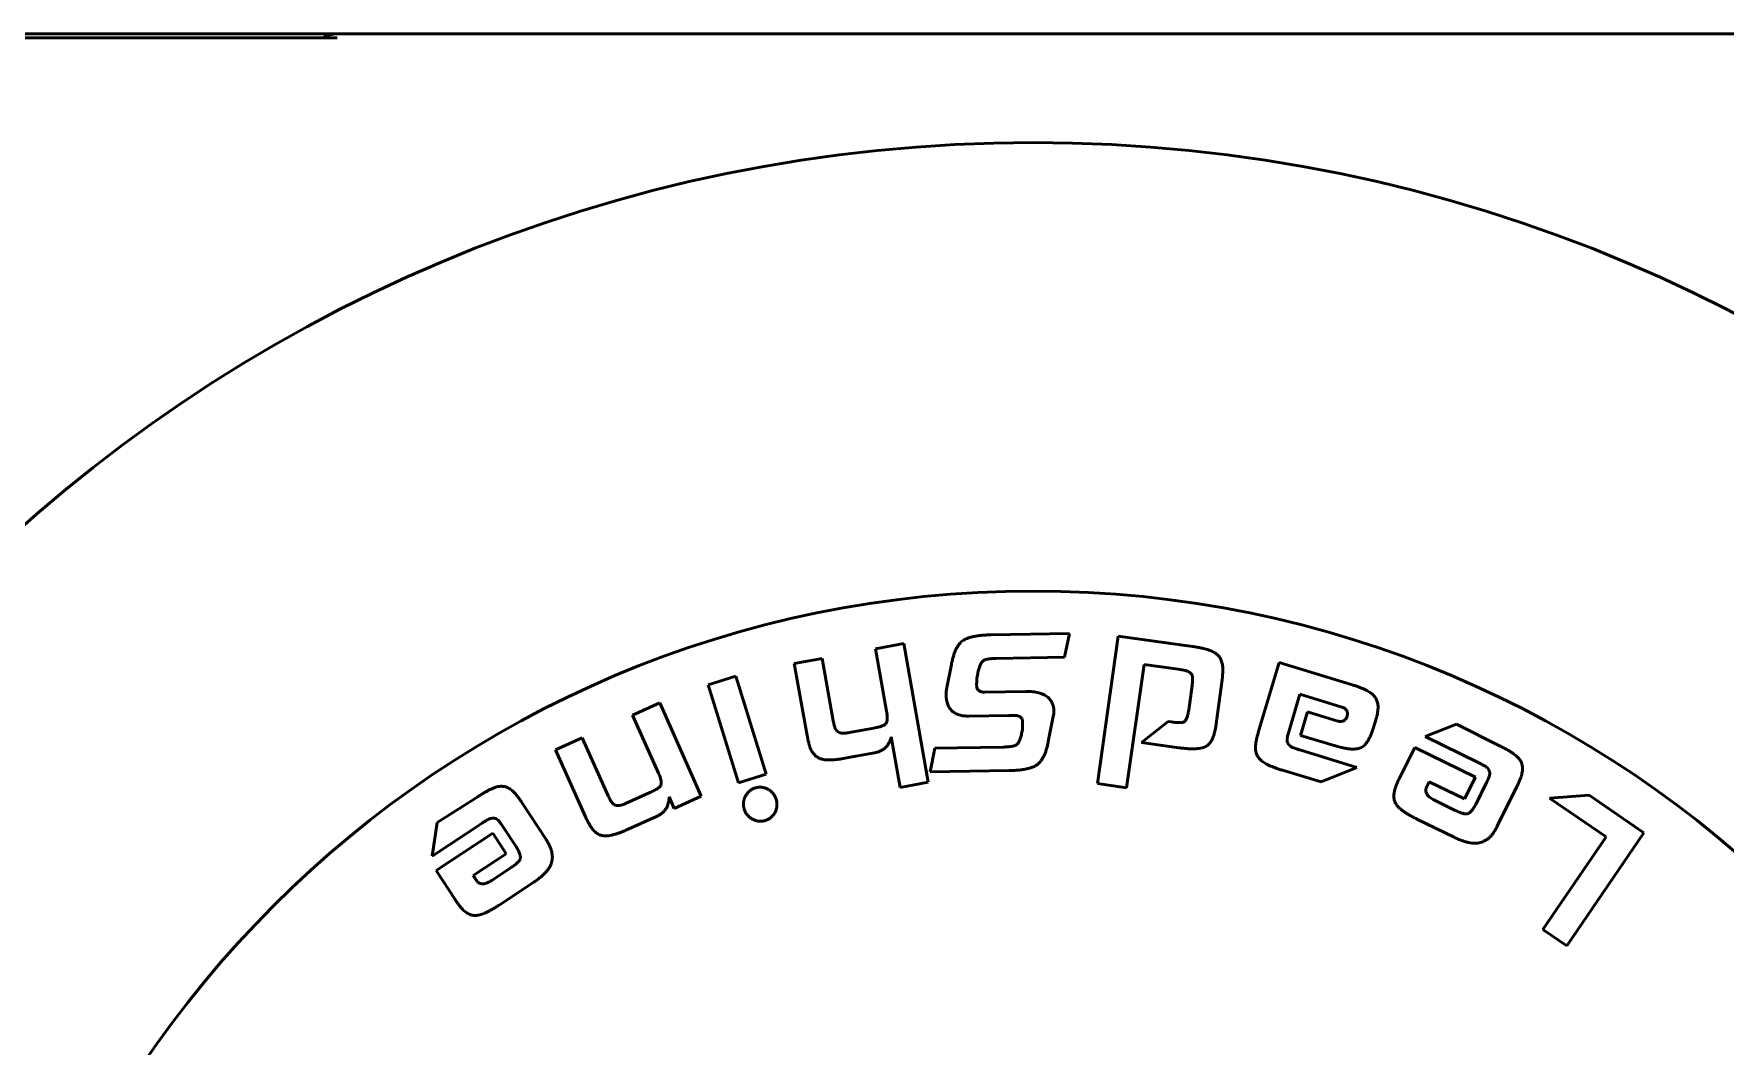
# Model space of a CAD drawing. Header units: millimetres. Extents: x 845401 to 948039, y 511594 to 550263.
# Drawn here: x 914080.62 to 914111.71, y 544587.61 to 544606.22 of the extents above; entities that cross this region are included whole.
import ezdxf

# ---------------------------------------------------------------- set-up
doc = ezdxf.new("R2010")
doc.units = ezdxf.units.MM
doc.layers.add('可见 (ISO)', color=7, linetype='Continuous', lineweight=50)

# ---------------------------------------------------------------- blocks, each defined once
blk = doc.blocks.new('A$C2A4E01FC')
at = {"layer": '可见 (ISO)', "color": 251}
for p, q in [((1723.3, 581.351), (1729.5, 581.351)), ((1729.5, 581.278), (1723.3, 581.278)), ((1761.3, 581.351), (1729.5, 581.351)), ((1741.517, 570.304), (1742.964, 570.329)), ((1742.964, 570.329), (1742.873, 569.892)), ((1739.4, 570.047), (1739.92, 570.142)), ((1739.604, 568.899), (1739.4, 570.047)), ((1739.92, 570.142), (1740.37, 567.595)), ((1743.478, 567.57), (1743.863, 570.282)), ((1743.863, 570.282), (1745.227, 570.09)), ((1737.906, 569.776), (1738.419, 569.869)), ((1738.144, 568.451), (1737.906, 569.776)), ((1738.419, 569.869), (1738.623, 568.721)), ((1740.712, 569.339), (1740.795, 569.759)), ((1742.873, 569.892), (1741.619, 569.871)), ((1744.336, 569.761), (1744.017, 567.494)), ((1744.967, 569.673), (1744.336, 569.761)), ((1746.437, 568.507), (1746.819, 569.798)), ((1746.819, 569.798), (1748.144, 569.393)), ((1736.321, 569.383), (1736.833, 569.543)), ((1736.88, 567.586), (1736.321, 569.383)), ((1736.833, 569.543), (1737.388, 567.744)), ((1741.278, 569.589), (1741.267, 569.531)), ((1745.158, 568.922), (1745.221, 569.371)), ((1745.773, 569.476), (1745.664, 568.67)), ((1741.41, 569.251), (1742.169, 569.264)), ((1747.201, 569.211), (1746.999, 568.524)), ((1747.971, 568.975), (1747.201, 569.211)), ((1734.932, 568.827), (1735.432, 569.053)), ((1735.409, 567.764), (1734.932, 568.827)), ((1735.432, 569.053), (1736.197, 567.338)), ((1741.852, 568.824), (1741.124, 568.811)), ((1742.673, 568.832), (1742.576, 568.342)), ((1747.216, 568.457), (1747.344, 568.888)), ((1747.344, 568.888), (1747.897, 568.719)), ((1738.955, 568.515), (1739.366, 568.59)), ((1742.091, 568.511), (1742.103, 568.566)), ((1744.291, 568.325), (1744.781, 568.711)), ((1744.781, 568.711), (1744.839, 568.703)), ((1747.815, 568.274), (1747.216, 568.457)), ((1748.587, 568.701), (1748.557, 568.604)), ((1749.507, 568.434), (1750.083, 568.665)), ((1750.083, 568.665), (1750.872, 568.266)), ((1733.517, 568.188), (1734.009, 568.411)), ((1734.067, 566.961), (1733.517, 568.188)), ((1734.009, 568.411), (1734.486, 567.346)), ((1739.382, 568.136), (1738.835, 568.036)), ((1739.854, 567.501), (1739.69, 568.43)), ((1740.407, 567.784), (1740.493, 568.22)), ((1740.493, 568.22), (1741.748, 568.242)), ((1744.978, 568.229), (1744.291, 568.325)), ((1747.199, 568.189), (1748.247, 567.868)), ((1749.032, 567.668), (1749.315, 568.236)), ((1749.315, 568.236), (1750.432, 567.689)), ((1750.491, 567.951), (1749.507, 568.434)), ((1747.592, 567.601), (1746.88, 567.815)), ((1748.247, 567.868), (1747.592, 567.601)), ((1736.88, 567.586), (1737.388, 567.744)), ((1740.37, 567.595), (1739.854, 567.501)), ((1741.854, 567.809), (1740.407, 567.784)), ((1743.478, 567.57), (1744.017, 567.494)), ((1750.23, 567.287), (1749.58, 567.605)), ((1750.432, 567.689), (1750.23, 567.287)), ((1750.434, 567.187), (1750.632, 567.591)), ((1751.193, 567.517), (1750.831, 566.787)), ((1731.343, 566.852), (1732.088, 567.329)), ((1732.897, 567.225), (1733.342, 566.543)), ((1734.857, 567.227), (1735.249, 567.404)), ((1735.698, 567.113), (1735.605, 567.329)), ((1736.197, 567.338), (1735.698, 567.113)), ((1749.676, 567.266), (1750.059, 567.078)), ((1751.791, 567.3), (1752.52, 567.358)), ((1751.791, 567.3), (1752.832, 566.592)), ((1752.52, 567.358), (1753.528, 566.667)), ((1735.374, 566.967), (1734.853, 566.732)), ((1750.038, 566.584), (1749.353, 566.919)), ((1731.251, 566.238), (1731.343, 566.852)), ((1732.165, 566.841), (1731.251, 566.238)), ((1731.324, 565.972), (1732.362, 566.657)), ((1732.362, 566.657), (1732.607, 566.279)), ((1732.797, 566.404), (1732.549, 566.78)), ((1751.671, 564.888), (1752.832, 566.592)), ((1753.528, 566.667), (1752.11, 564.589)), ((1732.607, 566.279), (1732.003, 565.881)), ((1731.67, 565.44), (1731.324, 565.972)), ((1732.343, 565.791), (1732.699, 566.026)), ((1733.115, 565.757), (1732.479, 565.337)), ((1752.11, 564.589), (1751.671, 564.888))]:
    blk.add_line(p, q, dxfattribs=at)
for radius in [28, 19.758]:
    blk.add_circle((1742.3, 551.351), radius, dxfattribs=at)
blk.add_ellipse((1729.5, 580.851), major_axis=(0, -0.5), ratio=0.999848, start_param=3.141593, end_param=3.689916, dxfattribs=at)
for points, knots in [([(1740.795, 569.759), (1740.801, 569.786), (1740.811, 569.836), (1740.83, 569.909), (1740.853, 569.973), (1740.877, 570.032), (1740.904, 570.082), (1740.933, 570.127), (1740.965, 570.164), (1741, 570.195), (1741.041, 570.219), (1741.087, 570.241), (1741.141, 570.259), (1741.202, 570.274), (1741.271, 570.286), (1741.346, 570.295), (1741.429, 570.301), (1741.487, 570.303), (1741.517, 570.304)], [0, 0, 0, 0, 0.000080812, 0.000154907, 0.000222995, 0.000285379, 0.000342864, 0.000394915, 0.000443638, 0.000488385, 0.000534205, 0.000584628, 0.000641124, 0.000703317, 0.000772628, 0.000848124, 0.000931202, 0.001020875, 0.001020875, 0.001020875, 0.001020875]), ([(1745.227, 570.09), (1745.251, 570.086), (1745.297, 570.08), (1745.363, 570.067), (1745.424, 570.054), (1745.478, 570.04), (1745.527, 570.025), (1745.571, 570.009), (1745.609, 569.992), (1745.631, 569.979), (1745.642, 569.973)], [0, 0, 0, 0, 0.0000726953, 0.0001395338, 0.0002014905, 0.000257649, 0.0003092173, 0.0003550681, 0.0003968602, 0.0004333728, 0.0004333728, 0.0004333728, 0.0004333728]), ([(1741.384, 569.83), (1741.378, 569.825), (1741.365, 569.815), (1741.35, 569.795), (1741.335, 569.772), (1741.322, 569.744), (1741.309, 569.711), (1741.297, 569.674), (1741.287, 569.633), (1741.281, 569.604), (1741.278, 569.589)], [0, 0, 0, 0, 0.0000223029, 0.0000470477, 0.0000747987, 0.0001054517, 0.0001397768, 0.0001781525, 0.0002198471, 0.0002657949, 0.0002657949, 0.0002657949, 0.0002657949]), ([(1741.619, 569.871), (1741.604, 569.87), (1741.576, 569.87), (1741.537, 569.867), (1741.501, 569.864), (1741.469, 569.859), (1741.442, 569.854), (1741.419, 569.847), (1741.399, 569.84), (1741.388, 569.833), (1741.384, 569.83)], [0, 0, 0, 0, 0.0000441411, 0.0000838428, 0.0001196448, 0.0001516471, 0.0001793849, 0.0002035528, 0.0002241455, 0.0002414163, 0.0002414163, 0.0002414163, 0.0002414163]), ([(1745.642, 569.973), (1745.652, 569.966), (1745.672, 569.952), (1745.699, 569.927), (1745.722, 569.899), (1745.741, 569.868), (1745.758, 569.834), (1745.77, 569.797), (1745.778, 569.757), (1745.781, 569.73), (1745.783, 569.716)], [0, 0, 0, 0, 0.0000366251, 0.0000727821, 0.0001083055, 0.0001441428, 0.0001810637, 0.0002196023, 0.000259807, 0.0003023001, 0.0003023001, 0.0003023001, 0.0003023001]), ([(1745.783, 569.716), (1745.784, 569.699), (1745.786, 569.663), (1745.784, 569.606), (1745.78, 569.543), (1745.775, 569.499), (1745.773, 569.476)], [0, 0, 0, 0, 0.0000509442, 0.0001075287, 0.0001704497, 0.0002398021, 0.0002398021, 0.0002398021, 0.0002398021]), ([(1741.267, 569.531), (1741.266, 569.515), (1741.263, 569.484), (1741.261, 569.442), (1741.259, 569.406), (1741.259, 569.384), (1741.259, 569.375)], [0, 0, 0, 0, 0.000049411, 0.0000919299, 0.0001276354, 0.0001565072, 0.0001565072, 0.0001565072, 0.0001565072]), ([(1741.259, 569.375), (1741.26, 569.365), (1741.261, 569.346), (1741.268, 569.32), (1741.28, 569.298), (1741.298, 569.28), (1741.319, 569.266), (1741.346, 569.256), (1741.377, 569.252), (1741.399, 569.251), (1741.41, 569.251)], [0, 0, 0, 0, 0.0000291368, 0.000055262, 0.0000794777, 0.0001035387, 0.0001281367, 0.0001554893, 0.0001854733, 0.0002200943, 0.0002200943, 0.0002200943, 0.0002200943]), ([(1745.132, 569.637), (1745.123, 569.64), (1745.103, 569.648), (1745.067, 569.656), (1745.02, 569.664), (1744.986, 569.67), (1744.967, 569.673)], [0, 0, 0, 0, 0.0000270041, 0.0000643043, 0.0001114376, 0.0001686981, 0.0001686981, 0.0001686981, 0.0001686981]), ([(1745.229, 569.513), (1745.228, 569.527), (1745.224, 569.555), (1745.203, 569.591), (1745.172, 569.62), (1745.145, 569.631), (1745.132, 569.637)], [0, 0, 0, 0, 0.0000424108, 0.0000821287, 0.0001222929, 0.0001667557, 0.0001667557, 0.0001667557, 0.0001667557]), ([(1745.221, 569.371), (1745.222, 569.386), (1745.225, 569.413), (1745.228, 569.452), (1745.23, 569.484), (1745.23, 569.504), (1745.229, 569.513)], [0, 0, 0, 0, 0.0000443411, 0.000082382, 0.0001152656, 0.000141877, 0.000141877, 0.000141877, 0.000141877]), ([(1748.144, 569.393), (1748.167, 569.385), (1748.212, 569.371), (1748.275, 569.35), (1748.333, 569.327), (1748.385, 569.305), (1748.431, 569.282), (1748.47, 569.259), (1748.506, 569.237), (1748.525, 569.22), (1748.535, 569.212)], [0, 0, 0, 0, 0.00007247, 0.0001395726, 0.0002015642, 0.0002575822, 0.0003086964, 0.0003550858, 0.0003963589, 0.0004329445, 0.0004329445, 0.0004329445, 0.0004329445]), ([(1740.712, 569.339), (1740.708, 569.315), (1740.699, 569.268), (1740.699, 569.221), (1740.699, 569.197)], [0, 0, 0, 0, 0.0000722028, 0.0001430682, 0.0001430682, 0.0001430682, 0.0001430682]), ([(1740.699, 569.197), (1740.7, 569.181), (1740.701, 569.15), (1740.706, 569.106), (1740.715, 569.064), (1740.727, 569.026), (1740.743, 568.99), (1740.761, 568.958), (1740.783, 568.929), (1740.809, 568.903), (1740.837, 568.88), (1740.869, 568.861), (1740.903, 568.844), (1740.941, 568.832), (1740.983, 568.821), (1741.027, 568.815), (1741.075, 568.811), (1741.107, 568.811), (1741.124, 568.811)], [0, 0, 0, 0, 0.0000473078, 0.0000921039, 0.0001341449, 0.0001736439, 0.0002116858, 0.0002487373, 0.0002848546, 0.0003202596, 0.0003562804, 0.0003926553, 0.0004306514, 0.0004705013, 0.0005122515, 0.0005572028, 0.0006040603, 0.0006546929, 0.0006546929, 0.0006546929, 0.0006546929]), ([(1742.169, 569.264), (1742.19, 569.264), (1742.231, 569.264), (1742.291, 569.259), (1742.347, 569.252), (1742.399, 569.24), (1742.446, 569.225), (1742.49, 569.206), (1742.531, 569.184), (1742.555, 569.165), (1742.566, 569.156)], [0, 0, 0, 0, 0.0000633712, 0.0001229515, 0.0001795221, 0.000232238, 0.0002821593, 0.0003297834, 0.000375891, 0.0004200264, 0.0004200264, 0.0004200264, 0.0004200264]), ([(1742.566, 569.156), (1742.583, 569.14), (1742.617, 569.108), (1742.652, 569.049), (1742.675, 568.983), (1742.678, 568.936), (1742.679, 568.912)], [0, 0, 0, 0, 0.0000695655, 0.0001357939, 0.0002029472, 0.0002737938, 0.0002737938, 0.0002737938, 0.0002737938]), ([(1748.535, 569.212), (1748.544, 569.204), (1748.562, 569.187), (1748.585, 569.157), (1748.605, 569.126), (1748.619, 569.092), (1748.63, 569.056), (1748.637, 569.018), (1748.64, 568.977), (1748.638, 568.949), (1748.638, 568.935)], [0, 0, 0, 0, 0.0000379866, 0.0000746365, 0.0001111991, 0.0001476567, 0.0001848651, 0.0002239101, 0.0002641567, 0.0003071461, 0.0003071461, 0.0003071461, 0.0003071461]), ([(1739.584, 568.665), (1739.588, 568.671), (1739.597, 568.682), (1739.605, 568.702), (1739.613, 568.726), (1739.615, 568.754), (1739.617, 568.785), (1739.615, 568.82), (1739.611, 568.858), (1739.607, 568.885), (1739.604, 568.899)], [0, 0, 0, 0, 0.0000202663, 0.0000420488, 0.000066229, 0.000094171, 0.0001253483, 0.0001599171, 0.0001986097, 0.0002416009, 0.0002416009, 0.0002416009, 0.0002416009]), ([(1742.013, 568.818), (1742.005, 568.819), (1741.986, 568.822), (1741.951, 568.824), (1741.906, 568.824), (1741.871, 568.824), (1741.852, 568.824)], [0, 0, 0, 0, 0.0000233741, 0.0000579686, 0.0001032447, 0.0001604013, 0.0001604013, 0.0001604013, 0.0001604013]), ([(1742.104, 568.711), (1742.103, 568.724), (1742.101, 568.749), (1742.082, 568.782), (1742.052, 568.807), (1742.026, 568.814), (1742.013, 568.818)], [0, 0, 0, 0, 0.0000394845, 0.0000746709, 0.0001112108, 0.0001534085, 0.0001534085, 0.0001534085, 0.0001534085]), ([(1742.679, 568.912), (1742.679, 568.899), (1742.679, 568.872), (1742.675, 568.845), (1742.673, 568.832)], [0, 0, 0, 0, 0.00003966736, 0.00008076881, 0.00008076881, 0.00008076881, 0.00008076881]), ([(1745.073, 568.706), (1745.078, 568.709), (1745.088, 568.717), (1745.102, 568.734), (1745.114, 568.755), (1745.124, 568.78), (1745.135, 568.809), (1745.143, 568.843), (1745.151, 568.881), (1745.155, 568.908), (1745.158, 568.922)], [0, 0, 0, 0, 0.0000188294, 0.0000392441, 0.0000634962, 0.0000904979, 0.000120968, 0.0001559527, 0.0001945153, 0.0002373071, 0.0002373071, 0.0002373071, 0.0002373071]), ([(1747.897, 568.719), (1747.908, 568.716), (1747.93, 568.71), (1747.963, 568.711), (1747.994, 568.718), (1748.021, 568.734), (1748.044, 568.754), (1748.062, 568.778), (1748.073, 568.806), (1748.075, 568.826), (1748.076, 568.837)], [0, 0, 0, 0, 0.0000344609, 0.0000664613, 0.0000965484, 0.0001279525, 0.0001585794, 0.0001875515, 0.0002165291, 0.0002471714, 0.0002471714, 0.0002471714, 0.0002471714]), ([(1748.076, 568.837), (1748.076, 568.845), (1748.077, 568.861), (1748.073, 568.884), (1748.066, 568.905), (1748.054, 568.924), (1748.039, 568.941), (1748.02, 568.955), (1747.997, 568.967), (1747.98, 568.972), (1747.971, 568.975)], [0, 0, 0, 0, 0.000024645, 0.0000473002, 0.0000692663, 0.0000904027, 0.0001125962, 0.0001357852, 0.0001610896, 0.0001885581, 0.0001885581, 0.0001885581, 0.0001885581]), ([(1748.638, 568.935), (1748.636, 568.918), (1748.632, 568.882), (1748.621, 568.827), (1748.606, 568.765), (1748.593, 568.723), (1748.587, 568.701)], [0, 0, 0, 0, 0.0000507121, 0.0001071627, 0.0001699811, 0.0002394244, 0.0002394244, 0.0002394244, 0.0002394244]), ([(1738.201, 568.219), (1738.196, 568.235), (1738.185, 568.269), (1738.17, 568.324), (1738.157, 568.385), (1738.148, 568.429), (1738.144, 568.451)], [0, 0, 0, 0, 0.0000504778, 0.0001069207, 0.0001700912, 0.0002393548, 0.0002393548, 0.0002393548, 0.0002393548]), ([(1738.623, 568.721), (1738.626, 568.707), (1738.631, 568.68), (1738.64, 568.643), (1738.649, 568.612), (1738.656, 568.593), (1738.659, 568.585)], [0, 0, 0, 0, 0.0000438772, 0.0000823427, 0.0001147864, 0.0001415037, 0.0001415037, 0.0001415037, 0.0001415037]), ([(1738.659, 568.585), (1738.666, 568.572), (1738.68, 568.547), (1738.711, 568.519), (1738.749, 568.501), (1738.776, 568.499), (1738.791, 568.497)], [0, 0, 0, 0, 0.0000436325, 0.0000829942, 0.000122687, 0.00016534, 0.00016534, 0.00016534, 0.00016534]), ([(1738.791, 568.497), (1738.799, 568.497), (1738.82, 568.496), (1738.856, 568.5), (1738.902, 568.506), (1738.936, 568.512), (1738.955, 568.515)], [0, 0, 0, 0, 0.0000254398, 0.0000611586, 0.0001079192, 0.000165249, 0.000165249, 0.000165249, 0.000165249]), ([(1739.366, 568.59), (1739.381, 568.593), (1739.408, 568.598), (1739.447, 568.606), (1739.481, 568.616), (1739.51, 568.624), (1739.535, 568.634), (1739.556, 568.644), (1739.572, 568.654), (1739.58, 568.662), (1739.584, 568.665)], [0, 0, 0, 0, 0.0000439008, 0.0000833635, 0.0001185543, 0.0001493867, 0.0001761183, 0.000198928, 0.0002177918, 0.0002330405, 0.0002330405, 0.0002330405, 0.0002330405]), ([(1741.989, 568.281), (1741.994, 568.286), (1742.006, 568.295), (1742.021, 568.314), (1742.035, 568.337), (1742.049, 568.363), (1742.061, 568.394), (1742.072, 568.429), (1742.082, 568.469), (1742.088, 568.496), (1742.091, 568.511)], [0, 0, 0, 0, 0.0000210147, 0.0000444548, 0.0000708627, 0.0001004075, 0.0001330518, 0.0001695235, 0.0002094457, 0.0002535919, 0.0002535919, 0.0002535919, 0.0002535919]), ([(1742.103, 568.566), (1742.103, 568.581), (1742.104, 568.609), (1742.104, 568.649), (1742.105, 568.682), (1742.105, 568.702), (1742.104, 568.711)], [0, 0, 0, 0, 0.0000458678, 0.0000849325, 0.0001183369, 0.0001449495, 0.0001449495, 0.0001449495, 0.0001449495]), ([(1744.839, 568.703), (1744.853, 568.701), (1744.881, 568.697), (1744.921, 568.693), (1744.956, 568.691), (1744.987, 568.69), (1745.014, 568.691), (1745.037, 568.694), (1745.057, 568.698), (1745.068, 568.703), (1745.073, 568.706)], [0, 0, 0, 0, 0.000043986, 0.0000838381, 0.0001190335, 0.0001501955, 0.0001774106, 0.0002008841, 0.0002206707, 0.0002366634, 0.0002366634, 0.0002366634, 0.0002366634]), ([(1745.664, 568.67), (1745.66, 568.644), (1745.653, 568.594), (1745.638, 568.524), (1745.621, 568.461), (1745.599, 568.406), (1745.577, 568.358), (1745.55, 568.317), (1745.52, 568.285), (1745.486, 568.258), (1745.447, 568.24), (1745.401, 568.225), (1745.348, 568.215), (1745.288, 568.209), (1745.221, 568.208), (1745.146, 568.211), (1745.064, 568.218), (1745.007, 568.225), (1744.978, 568.229)], [0, 0, 0, 0, 0.00007865, 0.0001505451, 0.0002160983, 0.0002750104, 0.0003280519, 0.0003758972, 0.0004200644, 0.0004609254, 0.0005033067, 0.0005510408, 0.0006042369, 0.0006647106, 0.0007322598, 0.0008072181, 0.0008892155, 0.0009795201, 0.0009795201, 0.0009795201, 0.0009795201]), ([(1746.437, 568.507), (1746.431, 568.485), (1746.418, 568.443), (1746.403, 568.381), (1746.392, 568.326), (1746.388, 568.29), (1746.386, 568.273)], [0, 0, 0, 0, 0.0000689667, 0.0001318459, 0.0001889069, 0.000239668, 0.000239668, 0.000239668, 0.000239668]), ([(1746.999, 568.524), (1746.995, 568.51), (1746.987, 568.483), (1746.977, 568.446), (1746.971, 568.414), (1746.97, 568.394), (1746.969, 568.386)], [0, 0, 0, 0, 0.0000442897, 0.0000822217, 0.0001150143, 0.0001417973, 0.0001417973, 0.0001417973, 0.0001417973]), ([(1748.557, 568.604), (1748.549, 568.579), (1748.534, 568.531), (1748.508, 568.464), (1748.48, 568.405), (1748.45, 568.353), (1748.42, 568.31), (1748.387, 568.274), (1748.353, 568.246), (1748.316, 568.226), (1748.275, 568.213), (1748.228, 568.206), (1748.175, 568.204), (1748.115, 568.207), (1748.049, 568.216), (1747.977, 568.231), (1747.898, 568.25), (1747.843, 568.266), (1747.815, 568.274)], [0, 0, 0, 0, 0.0000785489, 0.0001500462, 0.0002151902, 0.0002738688, 0.0003265005, 0.0003744291, 0.0004178062, 0.0004582205, 0.0004998161, 0.0005466857, 0.0005992356, 0.0006585785, 0.0007246093, 0.0007982345, 0.0008795661, 0.0009681992, 0.0009681992, 0.0009681992, 0.0009681992]), ([(1738.835, 568.036), (1738.811, 568.032), (1738.766, 568.024), (1738.7, 568.015), (1738.64, 568.009), (1738.584, 568.006), (1738.533, 568.005), (1738.487, 568.007), (1738.446, 568.012), (1738.409, 568.02), (1738.376, 568.031), (1738.345, 568.047), (1738.315, 568.065), (1738.289, 568.089), (1738.264, 568.116), (1738.241, 568.146), (1738.22, 568.181), (1738.208, 568.206), (1738.201, 568.219)], [0, 0, 0, 0, 0.0000718445, 0.0001382173, 0.000199186, 0.0002548376, 0.000305854, 0.0003518217, 0.0003929499, 0.0004300837, 0.0004648585, 0.0004990792, 0.0005335104, 0.0005688625, 0.0006053548, 0.0006437854, 0.0006842243, 0.000727317, 0.000727317, 0.000727317, 0.000727317]), ([(1739.69, 568.43), (1739.684, 568.41), (1739.674, 568.371), (1739.649, 568.318), (1739.619, 568.271), (1739.583, 568.23), (1739.541, 568.196), (1739.493, 568.169), (1739.44, 568.148), (1739.402, 568.14), (1739.382, 568.136)], [0, 0, 0, 0, 0.0000613692, 0.0001186525, 0.0001732396, 0.0002263082, 0.0002787845, 0.0003323892, 0.0003883477, 0.0004481485, 0.0004481485, 0.0004481485, 0.0004481485]), ([(1741.748, 568.242), (1741.763, 568.242), (1741.791, 568.243), (1741.832, 568.246), (1741.868, 568.249), (1741.9, 568.253), (1741.928, 568.258), (1741.952, 568.264), (1741.972, 568.272), (1741.984, 568.278), (1741.989, 568.281)], [0, 0, 0, 0, 0.000044165, 0.0000850174, 0.0001214022, 0.0001533467, 0.0001822087, 0.0002067839, 0.0002279174, 0.0002458973, 0.0002458973, 0.0002458973, 0.0002458973]), ([(1742.576, 568.342), (1742.571, 568.316), (1742.56, 568.266), (1742.54, 568.195), (1742.519, 568.13), (1742.494, 568.073), (1742.466, 568.023), (1742.437, 567.98), (1742.405, 567.944), (1742.369, 567.914), (1742.328, 567.89), (1742.281, 567.87), (1742.227, 567.852), (1742.167, 567.837), (1742.098, 567.826), (1742.023, 567.817), (1741.941, 567.811), (1741.884, 567.81), (1741.854, 567.809)], [0, 0, 0, 0, 0.000079765, 0.000153514, 0.000220929, 0.000282542, 0.000339072, 0.000391005, 0.000438918, 0.000483399, 0.000529436, 0.000579941, 0.000635761, 0.000698542, 0.00076715, 0.000842137, 0.000924145, 0.001013294, 0.001013294, 0.001013294, 0.001013294]), ([(1746.386, 568.273), (1746.386, 568.259), (1746.384, 568.231), (1746.387, 568.19), (1746.393, 568.152), (1746.403, 568.117), (1746.417, 568.084), (1746.435, 568.053), (1746.457, 568.025), (1746.483, 567.999), (1746.514, 567.974), (1746.55, 567.951), (1746.591, 567.928), (1746.638, 567.904), (1746.691, 567.881), (1746.749, 567.859), (1746.813, 567.836), (1746.857, 567.822), (1746.88, 567.815)], [0, 0, 0, 0, 0.0000429096, 0.0000830459, 0.0001213673, 0.0001578053, 0.0001934523, 0.0002288797, 0.0002638773, 0.0002997958, 0.0003383162, 0.000381051, 0.0004283062, 0.0004805556, 0.0005379198, 0.0005997576, 0.0006674132, 0.0007397033, 0.0007397033, 0.0007397033, 0.0007397033]), ([(1746.969, 568.386), (1746.969, 568.371), (1746.968, 568.344), (1746.983, 568.306), (1747.008, 568.272), (1747.032, 568.256), (1747.045, 568.247)], [0, 0, 0, 0, 0.0000416315, 0.000080556, 0.0001206664, 0.0001651598, 0.0001651598, 0.0001651598, 0.0001651598]), ([(1747.045, 568.247), (1747.052, 568.243), (1747.07, 568.234), (1747.104, 568.22), (1747.148, 568.205), (1747.181, 568.194), (1747.199, 568.189)], [0, 0, 0, 0, 0.0000255544, 0.0000618, 0.0001084889, 0.0001655519, 0.0001655519, 0.0001655519, 0.0001655519]), ([(1750.872, 568.266), (1750.893, 568.255), (1750.935, 568.234), (1750.994, 568.203), (1751.048, 568.172), (1751.095, 568.142), (1751.137, 568.113), (1751.173, 568.085), (1751.205, 568.058), (1751.222, 568.039), (1751.23, 568.029)], [0, 0, 0, 0, 0.0000723596, 0.0001396807, 0.0002010089, 0.0002575021, 0.0003083449, 0.0003542906, 0.0003951639, 0.0004315861, 0.0004315861, 0.0004315861, 0.0004315861]), ([(1750.632, 567.874), (1750.625, 567.879), (1750.61, 567.89), (1750.579, 567.906), (1750.539, 567.928), (1750.508, 567.943), (1750.491, 567.951)], [0, 0, 0, 0, 0.00002321, 0.0000576452, 0.0001036778, 0.0001605725, 0.0001605725, 0.0001605725, 0.0001605725]), ([(1750.689, 567.724), (1750.691, 567.738), (1750.695, 567.765), (1750.686, 567.806), (1750.665, 567.844), (1750.643, 567.864), (1750.632, 567.874)], [0, 0, 0, 0, 0.0000417465, 0.0000807387, 0.0001224701, 0.0001689366, 0.0001689366, 0.0001689366, 0.0001689366]), ([(1751.23, 568.029), (1751.238, 568.02), (1751.253, 568), (1751.27, 567.968), (1751.283, 567.934), (1751.292, 567.898), (1751.295, 567.861), (1751.295, 567.822), (1751.29, 567.781), (1751.283, 567.753), (1751.28, 567.739)], [0, 0, 0, 0, 0.0000370306, 0.000072782, 0.0001089429, 0.0001448402, 0.0001821902, 0.0002210241, 0.0002617916, 0.0003050687, 0.0003050687, 0.0003050687, 0.0003050687]), ([(1732.088, 567.329), (1732.108, 567.342), (1732.147, 567.367), (1732.204, 567.403), (1732.258, 567.432), (1732.308, 567.459), (1732.355, 567.48), (1732.398, 567.497), (1732.437, 567.51), (1732.462, 567.515), (1732.474, 567.517)], [0, 0, 0, 0, 0.0000725544, 0.0001396466, 0.0002012319, 0.0002579489, 0.000308878, 0.000354608, 0.000395608, 0.0004321438, 0.0004321438, 0.0004321438, 0.0004321438]), ([(1732.474, 567.517), (1732.486, 567.519), (1732.511, 567.522), (1732.547, 567.52), (1732.583, 567.515), (1732.618, 567.504), (1732.652, 567.488), (1732.686, 567.468), (1732.719, 567.443), (1732.739, 567.424), (1732.749, 567.414)], [0, 0, 0, 0, 0.0000368387, 0.0000729747, 0.0001089739, 0.0001450305, 0.000182162, 0.0002208766, 0.0002619619, 0.0003050895, 0.0003050895, 0.0003050895, 0.0003050895]), ([(1735.249, 567.404), (1735.263, 567.41), (1735.289, 567.422), (1735.325, 567.44), (1735.357, 567.458), (1735.384, 567.474), (1735.407, 567.49), (1735.427, 567.505), (1735.441, 567.52), (1735.449, 567.53), (1735.452, 567.534)], [0, 0, 0, 0, 0.000045118, 0.0000856633, 0.0001219325, 0.0001537097, 0.0001818426, 0.0002064441, 0.0002268823, 0.0002438815, 0.0002438815, 0.0002438815, 0.0002438815]), ([(1735.452, 567.534), (1735.454, 567.54), (1735.459, 567.553), (1735.461, 567.574), (1735.461, 567.598), (1735.456, 567.626), (1735.45, 567.656), (1735.438, 567.689), (1735.426, 567.726), (1735.415, 567.751), (1735.409, 567.764)], [0, 0, 0, 0, 0.0000190576, 0.0000400177, 0.0000636723, 0.0000909921, 0.000122147, 0.000156521, 0.0001948231, 0.0002377155, 0.0002377155, 0.0002377155, 0.0002377155]), ([(1737.189, 567.49), (1737.208, 567.495), (1737.247, 567.505), (1737.307, 567.504), (1737.366, 567.492), (1737.422, 567.468), (1737.474, 567.434), (1737.517, 567.391), (1737.552, 567.34), (1737.566, 567.301), (1737.573, 567.282)], [0, 0, 0, 0, 0.0000603678, 0.0001183272, 0.0001769277, 0.0002386981, 0.0003008135, 0.0003604982, 0.0004201165, 0.0004821886, 0.0004821886, 0.0004821886, 0.0004821886]), ([(1748.944, 567.451), (1748.948, 567.466), (1748.959, 567.5), (1748.979, 567.551), (1749.003, 567.608), (1749.022, 567.648), (1749.032, 567.668)], [0, 0, 0, 0, 0.000048846, 0.0001040108, 0.0001661201, 0.000234962, 0.000234962, 0.000234962, 0.000234962]), ([(1749.58, 567.605), (1749.572, 567.588), (1749.558, 567.56), (1749.541, 567.523), (1749.529, 567.5), (1749.524, 567.489), (1749.522, 567.485)], [0, 0, 0, 0, 0.0000554481, 0.0000957065, 0.0001215318, 0.0001329247, 0.0001329247, 0.0001329247, 0.0001329247]), ([(1750.632, 567.591), (1750.639, 567.604), (1750.653, 567.629), (1750.668, 567.665), (1750.682, 567.696), (1750.687, 567.715), (1750.689, 567.724)], [0, 0, 0, 0, 0.0000458374, 0.000084875, 0.0001178922, 0.0001449593, 0.0001449593, 0.0001449593, 0.0001449593]), ([(1751.28, 567.739), (1751.276, 567.723), (1751.266, 567.689), (1751.247, 567.637), (1751.222, 567.578), (1751.203, 567.538), (1751.193, 567.517)], [0, 0, 0, 0, 0.0000488621, 0.0001053927, 0.0001685147, 0.0002390998, 0.0002390998, 0.0002390998, 0.0002390998]), ([(1732.749, 567.414), (1732.761, 567.402), (1732.785, 567.376), (1732.821, 567.333), (1732.859, 567.282), (1732.884, 567.245), (1732.897, 567.225)], [0, 0, 0, 0, 0.0000496288, 0.0001058376, 0.0001693118, 0.0002397638, 0.0002397638, 0.0002397638, 0.0002397638]), ([(1734.486, 567.346), (1734.492, 567.333), (1734.503, 567.308), (1734.52, 567.274), (1734.537, 567.247), (1734.549, 567.231), (1734.554, 567.224)], [0, 0, 0, 0, 0.0000438585, 0.0000821327, 0.0001146938, 0.0001411122, 0.0001411122, 0.0001411122, 0.0001411122]), ([(1734.554, 567.224), (1734.563, 567.212), (1734.581, 567.191), (1734.618, 567.171), (1734.659, 567.163), (1734.687, 567.167), (1734.702, 567.17)], [0, 0, 0, 0, 0.0000425349, 0.0000817797, 0.0001218959, 0.0001665178, 0.0001665178, 0.0001665178, 0.0001665178]), ([(1734.702, 567.17), (1734.71, 567.171), (1734.73, 567.175), (1734.763, 567.187), (1734.807, 567.204), (1734.839, 567.219), (1734.857, 567.227)], [0, 0, 0, 0, 0.0000237178, 0.0000594535, 0.0001061464, 0.0001648363, 0.0001648363, 0.0001648363, 0.0001648363]), ([(1735.605, 567.329), (1735.604, 567.308), (1735.603, 567.268), (1735.592, 567.21), (1735.574, 567.157), (1735.549, 567.109), (1735.515, 567.065), (1735.475, 567.027), (1735.428, 566.993), (1735.392, 566.975), (1735.374, 566.967)], [0, 0, 0, 0, 0.0000618302, 0.0001195116, 0.0001741817, 0.0002281617, 0.0002810333, 0.0003358071, 0.0003929618, 0.0004537126, 0.0004537126, 0.0004537126, 0.0004537126]), ([(1736.987, 567.099), (1736.981, 567.119), (1736.971, 567.159), (1736.97, 567.22), (1736.982, 567.281), (1737.005, 567.338), (1737.038, 567.391), (1737.081, 567.434), (1737.131, 567.469), (1737.169, 567.483), (1737.189, 567.49)], [0, 0, 0, 0, 0.0000619762, 0.0001214811, 0.0001814737, 0.0002431748, 0.0003049906, 0.0003637336, 0.0004230503, 0.0004849629, 0.0004849629, 0.0004849629, 0.0004849629]), ([(1737.573, 567.282), (1737.578, 567.262), (1737.588, 567.222), (1737.589, 567.16), (1737.578, 567.1), (1737.555, 567.043), (1737.522, 566.991), (1737.481, 566.947), (1737.431, 566.913), (1737.394, 566.899), (1737.375, 566.892)], [0, 0, 0, 0, 0.0000620533, 0.0001216322, 0.0001810439, 0.0002428217, 0.0003047145, 0.0003635466, 0.0004213744, 0.0004815913, 0.0004815913, 0.0004815913, 0.0004815913]), ([(1749.353, 566.919), (1749.332, 566.93), (1749.29, 566.95), (1749.231, 566.983), (1749.177, 567.014), (1749.129, 567.045), (1749.086, 567.075), (1749.05, 567.105), (1749.018, 567.134), (1748.992, 567.162), (1748.971, 567.192), (1748.954, 567.223), (1748.941, 567.256), (1748.934, 567.292), (1748.93, 567.329), (1748.93, 567.368), (1748.935, 567.409), (1748.94, 567.437), (1748.944, 567.451)], [0, 0, 0, 0, 0.0000729332, 0.0001400892, 0.0002022489, 0.0002595782, 0.0003111202, 0.0003586117, 0.0004010849, 0.0004391761, 0.0004748549, 0.0005100633, 0.0005451896, 0.0005811816, 0.0006182012, 0.0006572731, 0.0006982946, 0.0007421605, 0.0007421605, 0.0007421605, 0.0007421605]), ([(1749.522, 567.485), (1749.52, 567.475), (1749.516, 567.455), (1749.519, 567.424), (1749.527, 567.394), (1749.544, 567.365), (1749.567, 567.338), (1749.597, 567.313), (1749.633, 567.288), (1749.661, 567.274), (1749.676, 567.266)], [0, 0, 0, 0, 0.000031141, 0.0000614804, 0.0000912662, 0.0001233752, 0.0001579555, 0.0001964864, 0.000240003, 0.0002883875, 0.0002883875, 0.0002883875, 0.0002883875]), ([(1732.304, 566.923), (1732.297, 566.92), (1732.279, 566.912), (1732.249, 566.894), (1732.21, 566.871), (1732.181, 566.852), (1732.165, 566.841)], [0, 0, 0, 0, 0.0000235261, 0.0000579437, 0.0001035938, 0.0001608092, 0.0001608092, 0.0001608092, 0.0001608092]), ([(1732.462, 566.896), (1732.451, 566.905), (1732.43, 566.922), (1732.391, 566.936), (1732.347, 566.936), (1732.319, 566.927), (1732.304, 566.923)], [0, 0, 0, 0, 0.0000415118, 0.0000808166, 0.0001218727, 0.000168246, 0.000168246, 0.000168246, 0.000168246]), ([(1732.549, 566.78), (1732.541, 566.793), (1732.526, 566.817), (1732.503, 566.849), (1732.483, 566.875), (1732.468, 566.89), (1732.462, 566.896)], [0, 0, 0, 0, 0.0000455893, 0.0000850474, 0.0001184986, 0.0001457565, 0.0001457565, 0.0001457565, 0.0001457565]), ([(1734.183, 566.751), (1734.174, 566.765), (1734.153, 566.795), (1734.125, 566.844), (1734.095, 566.9), (1734.077, 566.94), (1734.067, 566.961)], [0, 0, 0, 0, 0.0000509906, 0.0001080385, 0.000170797, 0.0002401373, 0.0002401373, 0.0002401373, 0.0002401373]), ([(1737.375, 566.892), (1737.355, 566.887), (1737.315, 566.877), (1737.254, 566.877), (1737.194, 566.889), (1737.138, 566.914), (1737.085, 566.947), (1737.043, 566.99), (1737.008, 567.041), (1736.994, 567.079), (1736.987, 567.099)], [0, 0, 0, 0, 0.0000619371, 0.0001213966, 0.0001803592, 0.0002419321, 0.0003035407, 0.0003630346, 0.0004224623, 0.0004843359, 0.0004843359, 0.0004843359, 0.0004843359]), ([(1750.059, 567.078), (1750.083, 567.067), (1750.127, 567.047), (1750.188, 567.024), (1750.238, 567.011), (1750.268, 567.013), (1750.28, 567.014)], [0, 0, 0, 0, 0.0000803562, 0.0001455926, 0.0001966234, 0.0002341245, 0.0002341245, 0.0002341245, 0.0002341245]), ([(1750.28, 567.014), (1750.293, 567.019), (1750.323, 567.031), (1750.36, 567.07), (1750.399, 567.121), (1750.422, 567.164), (1750.434, 567.187)], [0, 0, 0, 0, 0.0000414142, 0.0000923304, 0.0001560286, 0.000233721, 0.000233721, 0.000233721, 0.000233721]), ([(1734.853, 566.732), (1734.831, 566.722), (1734.788, 566.703), (1734.726, 566.677), (1734.667, 566.657), (1734.612, 566.639), (1734.562, 566.625), (1734.515, 566.615), (1734.472, 566.609), (1734.433, 566.608), (1734.397, 566.61), (1734.362, 566.617), (1734.328, 566.627), (1734.296, 566.644), (1734.265, 566.663), (1734.237, 566.689), (1734.209, 566.718), (1734.192, 566.74), (1734.183, 566.751)], [0, 0, 0, 0, 0.0000727262, 0.0001399641, 0.0002024142, 0.000259487, 0.0003121833, 0.0003595608, 0.0004023671, 0.0004408751, 0.0004765888, 0.0005117606, 0.0005468276, 0.0005822488, 0.0006186547, 0.0006567617, 0.0006967739, 0.0007394491, 0.0007394491, 0.0007394491, 0.0007394491]), ([(1750.831, 566.787), (1750.821, 566.767), (1750.8, 566.728), (1750.766, 566.674), (1750.73, 566.625), (1750.692, 566.584), (1750.652, 566.549), (1750.609, 566.521), (1750.566, 566.499), (1750.519, 566.484), (1750.471, 566.476), (1750.419, 566.473), (1750.363, 566.477), (1750.305, 566.485), (1750.243, 566.502), (1750.177, 566.523), (1750.108, 566.55), (1750.062, 566.572), (1750.038, 566.584)], [0, 0, 0, 0, 0.0000676908, 0.0001311971, 0.000189823, 0.0002455259, 0.0002973676, 0.0003469218, 0.0003948645, 0.0004418317, 0.0004900241, 0.0005409098, 0.0005951725, 0.0006539233, 0.0007167585, 0.0007842094, 0.0008574097, 0.0009355975, 0.0009355975, 0.0009355975, 0.0009355975]), ([(1732.867, 566.184), (1732.868, 566.19), (1732.871, 566.204), (1732.871, 566.226), (1732.867, 566.251), (1732.859, 566.277), (1732.849, 566.306), (1732.835, 566.337), (1732.817, 566.37), (1732.804, 566.392), (1732.797, 566.404)], [0, 0, 0, 0, 0.0000200127, 0.000041992, 0.0000664603, 0.0000933999, 0.0001238796, 0.0001579278, 0.0001949909, 0.0002361663, 0.0002361663, 0.0002361663, 0.0002361663]), ([(1733.342, 566.543), (1733.354, 566.524), (1733.378, 566.486), (1733.408, 566.429), (1733.431, 566.374), (1733.447, 566.32), (1733.456, 566.268), (1733.46, 566.217), (1733.456, 566.168), (1733.446, 566.121), (1733.429, 566.074), (1733.404, 566.028), (1733.373, 565.982), (1733.335, 565.937), (1733.289, 565.891), (1733.238, 565.846), (1733.179, 565.8), (1733.137, 565.772), (1733.115, 565.757)], [0, 0, 0, 0, 0.0000680523, 0.0001308647, 0.0001898524, 0.0002450458, 0.0002966358, 0.0003463464, 0.0003938757, 0.0004412053, 0.0004893417, 0.0005404478, 0.0005942364, 0.0006528173, 0.0007154737, 0.0007833661, 0.000856046, 0.0009341152, 0.0009341152, 0.0009341152, 0.0009341152]), ([(1732.699, 566.026), (1732.722, 566.041), (1732.762, 566.068), (1732.811, 566.11), (1732.848, 566.146), (1732.861, 566.172), (1732.867, 566.184)], [0, 0, 0, 0, 0.0000806956, 0.0001452091, 0.0001962613, 0.0002338903, 0.0002338903, 0.0002338903, 0.0002338903]), ([(1732.003, 565.881), (1732.013, 565.865), (1732.031, 565.838), (1732.053, 565.804), (1732.067, 565.783), (1732.074, 565.773), (1732.076, 565.77)], [0, 0, 0, 0, 0.0000555832, 0.000096095, 0.0001218455, 0.0001328375, 0.0001328375, 0.0001328375, 0.0001328375]), ([(1732.076, 565.77), (1732.084, 565.763), (1732.1, 565.749), (1732.128, 565.735), (1732.158, 565.728), (1732.191, 565.727), (1732.226, 565.734), (1732.263, 565.747), (1732.303, 565.766), (1732.329, 565.782), (1732.343, 565.791)], [0, 0, 0, 0, 0.0000315072, 0.0000615813, 0.0000916189, 0.0001235665, 0.0001583022, 0.0001972892, 0.0002406577, 0.0002891929, 0.0002891929, 0.0002891929, 0.0002891929]), ([(1731.812, 565.253), (1731.801, 565.265), (1731.777, 565.291), (1731.743, 565.335), (1731.706, 565.385), (1731.682, 565.421), (1731.67, 565.44)], [0, 0, 0, 0, 0.0000489149, 0.0001044961, 0.0001663964, 0.0002352873, 0.0002352873, 0.0002352873, 0.0002352873]), ([(1732.479, 565.337), (1732.458, 565.323), (1732.419, 565.298), (1732.361, 565.264), (1732.307, 565.234), (1732.256, 565.207), (1732.208, 565.186), (1732.164, 565.17), (1732.124, 565.157), (1732.085, 565.149), (1732.049, 565.145), (1732.014, 565.148), (1731.979, 565.153), (1731.944, 565.164), (1731.91, 565.179), (1731.876, 565.199), (1731.843, 565.224), (1731.822, 565.243), (1731.812, 565.253)], [0, 0, 0, 0, 0.0000725393, 0.0001398084, 0.0002018757, 0.0002590843, 0.0003110368, 0.0003581378, 0.0004007502, 0.0004388244, 0.0004746441, 0.0005097775, 0.0005447647, 0.0005809271, 0.0006181676, 0.0006569957, 0.000697862, 0.0007415765, 0.0007415765, 0.0007415765, 0.0007415765])]:
    blk.add_open_spline(points, degree=3, knots=knots, dxfattribs=at)

msp = doc.modelspace()

# ---------------------------------------------------------------- block references
msp.add_blockref('A$C2A4E01FC', (912356.693, 544024.865))

doc.saveas('drawing.dxf')
